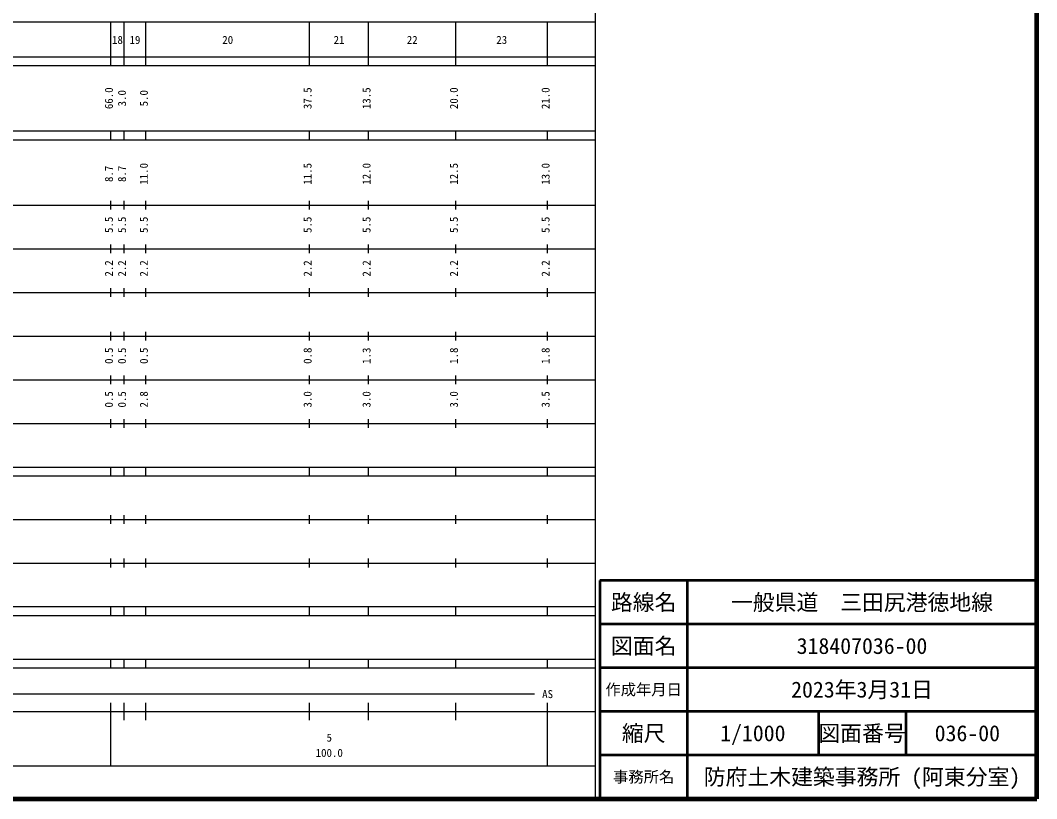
# Model space of a CAD drawing. Units: millimetres on the paper, enlarged 1000 times. Extents: x 40000 to 680000, y 20000 to 380000.
# Drawn here: x 447255 to 680000, y 20000 to 198357 of the extents above; entities that cross this region are included whole.
import ezdxf
from ezdxf.enums import TextEntityAlignment as Align

# ---------------------------------------------------------------- set-up
doc = ezdxf.new("R2010")
doc.units = ezdxf.units.MM
doc.header["$LTSCALE"] = 1000
for name, color, linetype, lineweight in [('M-TTL', 2, 'Continuous', 140), ('M-TTL-BAND', 7, 'Continuous', 25), ('M-TTL-FRAM', 2, 'Continuous', 50), ('M-TTL-LINE', 7, 'Continuous', 50)]:
    doc.layers.add(name, color=color, linetype=linetype, lineweight=lineweight)
doc.layers.add('M-TTL-TXT', color=7, linetype='Continuous')
doc.styles.add('ＭＳ ゴシック', font='')
doc.styles.get('ＭＳ ゴシック').set_extended_font_data('MS Gothic')

msp = doc.modelspace()

# ---------------------------------------------------------------- linework, layer by layer
at = {"layer": 'M-TTL'}
for p, q in [((680000, 20000), (680000, 380000)), ((40000, 20000), (680000, 20000))]:
    msp.add_line(p, q, dxfattribs=at)
at = {"layer": 'M-TTL-BAND'}
for p, q in [((579000, 20000), (579000, 370000)), ((68000, 198000), (579000, 198000)), ((468000, 188000), (468000, 198000)), ((471000, 188000), (471000, 198000)), ((476000, 188000), (476000, 198000)), ((513500, 188000), (513500, 198000)), ((527000, 188000), (527000, 198000)), ((547000, 188000), (547000, 198000)), ((568000, 188000), (568000, 198000)), ((40000, 190000), (579000, 190000)), ((40000, 188000), (579000, 188000)), ((40000, 173000), (579000, 173000)), ((468000, 171000), (468000, 173000)), ((471000, 171000), (471000, 173000)), ((476000, 171000), (476000, 173000)), ((513500, 171000), (513500, 173000)), ((527000, 171000), (527000, 173000)), ((547000, 171000), (547000, 173000)), ((568000, 171000), (568000, 173000)), ((40000, 171000), (579000, 171000)), ((40000, 156000), (579000, 156000)), ((468000, 155000), (468000, 157000)), ((471000, 155000), (471000, 157000)), ((476000, 155000), (476000, 157000)), ((513500, 155000), (513500, 157000)), ((527000, 155000), (527000, 157000)), ((547000, 155000), (547000, 157000)), ((568000, 155000), (568000, 157000)), ((468000, 145000), (468000, 147000)), ((471000, 145000), (471000, 147000)), ((476000, 145000), (476000, 147000)), ((513500, 145000), (513500, 147000)), ((527000, 145000), (527000, 147000)), ((547000, 145000), (547000, 147000)), ((568000, 145000), (568000, 147000)), ((46000, 146000), (579000, 146000)), ((52000, 136000), (579000, 136000)), ((468000, 135000), (468000, 137000)), ((471000, 135000), (471000, 137000)), ((476000, 135000), (476000, 137000)), ((513500, 135000), (513500, 137000)), ((527000, 135000), (527000, 137000)), ((547000, 135000), (547000, 137000)), ((568000, 135000), (568000, 137000)), ((46000, 126000), (579000, 126000)), ((468000, 125000), (468000, 127000)), ((471000, 125000), (471000, 127000)), ((476000, 125000), (476000, 127000)), ((513500, 125000), (513500, 127000)), ((527000, 125000), (527000, 127000)), ((547000, 125000), (547000, 127000)), ((568000, 125000), (568000, 127000)), ((468000, 115000), (468000, 117000)), ((471000, 115000), (471000, 117000)), ((476000, 115000), (476000, 117000)), ((513500, 115000), (513500, 117000)), ((527000, 115000), (527000, 117000)), ((547000, 115000), (547000, 117000)), ((568000, 115000), (568000, 117000)), ((52000, 116000), (579000, 116000)), ((46000, 106000), (579000, 106000)), ((468000, 105000), (468000, 107000)), ((471000, 105000), (471000, 107000)), ((476000, 105000), (476000, 107000)), ((513500, 105000), (513500, 107000)), ((527000, 105000), (527000, 107000)), ((547000, 105000), (547000, 107000)), ((568000, 105000), (568000, 107000)), ((40000, 96000), (579000, 96000)), ((468000, 94000), (468000, 96000)), ((471000, 94000), (471000, 96000)), ((476000, 94000), (476000, 96000)), ((513500, 94000), (513500, 96000)), ((527000, 94000), (527000, 96000)), ((547000, 94000), (547000, 96000)), ((568000, 94000), (568000, 96000)), ((40000, 94000), (579000, 94000)), ((49000, 84000), (579000, 84000)), ((468000, 83000), (468000, 85000)), ((471000, 83000), (471000, 85000)), ((476000, 83000), (476000, 85000)), ((513500, 83000), (513500, 85000)), ((527000, 83000), (527000, 85000)), ((547000, 83000), (547000, 85000)), ((568000, 83000), (568000, 85000)), ((468000, 73000), (468000, 75000)), ((471000, 73000), (471000, 75000)), ((476000, 73000), (476000, 75000)), ((513500, 73000), (513500, 75000)), ((527000, 73000), (527000, 75000)), ((547000, 73000), (547000, 75000)), ((568000, 73000), (568000, 75000)), ((40000, 74000), (579000, 74000)), ((40000, 64000), (579000, 64000)), ((468000, 62000), (468000, 64000)), ((471000, 62000), (471000, 64000)), ((476000, 62000), (476000, 64000)), ((513500, 62000), (513500, 64000)), ((527000, 62000), (527000, 64000)), ((547000, 62000), (547000, 64000)), ((568000, 62000), (568000, 64000)), ((40000, 62000), (579000, 62000)), ((40000, 52000), (579000, 52000)), ((468000, 50000), (468000, 52000)), ((471000, 50000), (471000, 52000)), ((476000, 50000), (476000, 52000)), ((513500, 50000), (513500, 52000)), ((527000, 50000), (527000, 52000)), ((547000, 50000), (547000, 52000)), ((568000, 50000), (568000, 52000)), ((40000, 50000), (579000, 50000)), ((71000, 44000), (565000, 44000)), ((468000, 27500), (468000, 42000)), ((471000, 38000), (471000, 42000)), ((476000, 38000), (476000, 42000)), ((513500, 38000), (513500, 42000)), ((527000, 38000), (527000, 42000)), ((547000, 38000), (547000, 42000)), ((568000, 27500), (568000, 42000)), ((40000, 40000), (579000, 40000)), ((68000, 27500), (579000, 27500))]:
    msp.add_line(p, q, dxfattribs=at)
at = {"layer": 'M-TTL-FRAM'}
for p, q in [((680000, 70000), (580000, 70000)), ((580000, 70000), (580000, 20000))]:
    msp.add_line(p, q, dxfattribs=at)
at = {"layer": 'M-TTL-LINE'}
for p, q in [((600000, 70000), (600000, 20000)), ((680000, 60000), (580000, 60000)), ((680000, 50000), (580000, 50000)), ((680000, 40000), (580000, 40000)), ((630000, 40000), (630000, 30000)), ((650000, 40000), (650000, 30000)), ((680000, 30000), (580000, 30000))]:
    msp.add_line(p, q, dxfattribs=at)

# ---------------------------------------------------------------- texts
at = {"layer": 'M-TTL-BAND', "style": 'ＭＳ ゴシック'}
for s, p in [('18', (469500, 192405)), ('19', (473500, 192405)), ('20', (494750, 192405)), ('21', (520250, 192405)), ('22', (537000, 192405)), ('23', (557500, 192405)), ('AS', (568000, 42500)), ('5', (518000, 32523)), ('100.0', (518000, 29033))]:
    msp.add_text(s, height=1833, dxfattribs=at).set_placement(p, align=Align.BOTTOM_CENTER)
for s, p in [('66.0', (469000, 180500)), ('3.0', (472000, 180500)), ('5.0', (477000, 180500)), ('37.5', (514500, 180500)), ('13.5', (528000, 180500)), ('20.0', (548000, 180500)), ('21.0', (569000, 180500)), ('11.0', (477000, 163174)), ('11.5', (514500, 163174)), ('12.0', (528000, 163174)), ('12.5', (548000, 163174)), ('13.0', (569000, 163174)), ('8.7', (469000, 163174)), ('8.7', (472000, 163174)), ('5.5', (469000, 151500)), ('5.5', (472000, 151500)), ('5.5', (477000, 151500)), ('5.5', (514500, 151500)), ('5.5', (528000, 151500)), ('5.5', (548000, 151500)), ('5.5', (569000, 151500)), ('2.2', (469000, 141500)), ('2.2', (472000, 141500)), ('2.2', (477000, 141500)), ('2.2', (514500, 141500)), ('2.2', (528000, 141500)), ('2.2', (548000, 141500)), ('2.2', (569000, 141500)), ('0.5', (469000, 121500)), ('0.5', (472000, 121500)), ('0.5', (477000, 121500)), ('0.8', (514500, 121500)), ('1.3', (528000, 121500)), ('1.8', (548000, 121500)), ('1.8', (569000, 121500)), ('0.5', (469000, 111500)), ('0.5', (472000, 111500)), ('2.8', (477000, 111500)), ('3.0', (514500, 111500)), ('3.0', (528000, 111500)), ('3.0', (548000, 111500)), ('3.5', (569000, 111500))]:
    msp.add_text(s, height=1833, rotation=90, dxfattribs=at).set_placement(p, align=Align.BOTTOM_CENTER)
at = {"layer": 'M-TTL-TXT', "style": 'ＭＳ ゴシック'}
for s, height, p in [('路線名', 3666, (590000, 65000)), ('路線名', 3666, (590000, 65000)), ('一般県道\u3000三田尻港徳地線', 3666, (640000, 65000)), ('図面名', 3666, (590000, 55000)), ('図面名', 3666, (590000, 55000)), ('318407036-00', 3666, (640000, 55000)), ('作成年月日', 2566, (590000, 45000)), ('作成年月日', 2566, (590000, 45000)), ('2023年3月31日', 3666, (640000, 45000)), ('縮尺', 3666, (590000, 35000)), ('縮尺', 3666, (590000, 35000)), ('図面番号', 3666, (640000, 35000)), ('図面番号', 3666, (640000, 35000)), ('1/1000', 3666, (615000, 35000)), ('036-00', 3666, (664125, 35000)), ('事務所名', 2566, (590000, 25000)), ('事務所名', 2566, (590000, 25000)), ('防府土木建築事務所 (阿東分室)', 3666, (640000, 25000))]:
    msp.add_text(s, height=height, dxfattribs=at).set_placement(p, align=Align.MIDDLE_CENTER)

doc.saveas('drawing.dxf')
